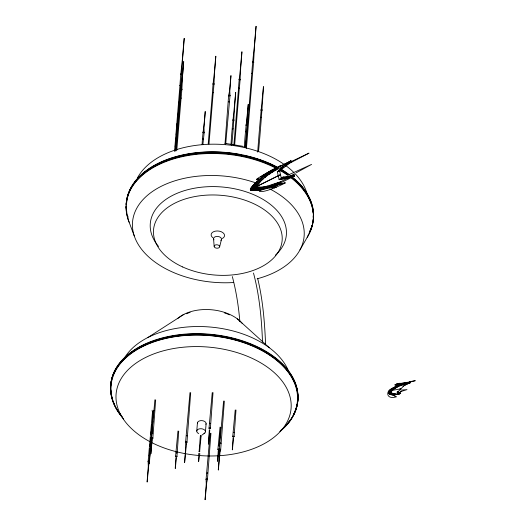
<?xml version="1.0" encoding="UTF-8"?>
<svg xmlns="http://www.w3.org/2000/svg" width="526" height="526" viewBox="0 0 526 526"><rect width="100%" height="100%" fill="white"/><g stroke="black" fill="none" stroke-linecap="round" stroke-linejoin="round"><path stroke-width="0.79" d="M175.908 457.712L175.237 468.364M218.251 450.578L217.586 461.23M149.667 453.609L149.693 451.939M150.732 450.657L151.495 437.678M233.071 437.856L232.295 449.783M234.116 436.613A0.697 0.427 4.7 0 0 233.11 436.153A0.697 0.427 4.7 0 0 233.044 436.896A0.697 0.427 4.7 0 0 234.116 436.613L235.99 410.037M399.51 383.796L400.049 383.211L399.76 383.612M152.849 438.073L155.676 399.878M209.315 429.873L208.362 444.036M210.387 428.381L213.017 392.62M228.619 95.502L225.01 143.841M176.618 128.245L176.782 124.162M397.025 392.034C400.733 390.542 402.212 385.874 406.19 384.605L406.23 383.927M273.382 169.832L290.931 160.857L291.358 162.054C279.51 168.544 264.059 174.448 256.866 186.566L250.448 189.728L250.429 188.847L253.617 185.047M259.285 189.597C257.701 196.454 285.842 183.022 285.23 182.864L278.852 184.021L275.972 185.461M198.598 461.381L198.986 455.641M148.917 463.827L149.029 462.255M149.147 460.684L149.437 456.759M150.824 453.728L151.738 441.597L151.475 438.073M147.096 481.921L148.299 466.233L148.128 461.65M179.432 100.9L178.038 118.896L177.966 125.898M183.732 61.693C182.2 73.824 182.489 86.04 181.082 98.125L176.802 150.173M205.245 111.611L204.009 127.68L204.173 132.374M215.851 56.282C214.312 68.413 214.608 80.629 213.201 92.714L208.986 143.946M184.58 462.42L185.783 446.732L185.612 442.156M230.986 75.718L229.809 91.031L229.994 95.502M235.714 92.431C234.188 110.039 233.643 127.555 231.729 145.123M205.055 499.674L206.258 483.986L206.087 479.403M241.96 51.883C240.428 64.014 240.717 76.231 239.317 88.315L234.635 145.242M218.277 469.928L219.48 454.24L219.309 449.658M248.285 104.365L247.049 120.434L247.207 125.129M263.506 86.737C262.093 108.336 260.587 129.777 258.536 151.37M184.231 38.437C182.41 54.112 182.404 69.892 180.707 85.534L175.355 150.673M256.109 26.326C254.282 42.008 254.275 57.781 252.579 73.43L246.424 148.339M148.878 463.689L149.502 461.657L153.25 412.266L152.888 411.996L152.481 412.2L148.115 461.539M150.173 446.627L150.199 444.01M150.462 440.808L150.725 437.612M150.988 434.41L151.251 431.215M151.514 428.019L151.777 424.817M174.52 151.422L179.938 85.468C180.819 69.761 183.396 54.198 184.153 38.431M175.224 146.872L175.421 144.453M175.756 140.409L175.954 137.983M176.223 134.748L176.486 131.513L176.992 131.329L175.658 150.982M151.626 436.08L152.875 420.885M154.907 399.813L151.462 437.954M175.967 150.916L180.313 98.06C180.905 85.909 183.186 73.903 183.653 61.687M177.959 431.044L175.559 456.496M202.102 144.65C202.523 133.551 204.575 122.742 205.166 111.604M178.728 431.11L176.94 456.607M202.872 144.716L204.187 132.493M208.217 143.881L212.432 92.648C213.017 80.498 215.305 68.492 215.772 56.275M190.695 392.646L186.98 442.156L186.362 444.194M196.763 431.064L197.428 422.95M199.098 451.709L200.353 435.87L200.754 435.666L201.123 435.936L199.617 451.841M225.72 143.841L230.007 95.62M205.442 431.793L206.113 423.686M231.026 144.242C231.986 126.871 234.307 109.776 235.635 92.425M212.248 392.554L209.006 428.263M210.17 433.2L206.074 479.291M233.866 145.176L238.548 88.25C239.133 76.099 241.414 64.093 241.881 51.877M210.939 433.266L207.454 479.41L206.836 481.441M220.039 427.132L217.902 449.362M219.072 445.923L220.808 427.197M244.334 147.181C245.07 132.782 246.996 118.712 248.206 104.358M223.596 401.022L219.296 449.546M245.103 147.247L247.227 125.241M224.365 401.088L220.677 449.664L220.059 451.696M245.721 147.458L251.816 73.364C252.697 57.65 255.268 42.087 256.03 26.32M235.227 409.971L232.735 436.495M257.701 152.113C259.239 130.211 261.258 108.534 263.427 86.731M177.926 117.245L177.413 121.868M178.071 115.608L178.426 111.519M178.57 109.888L178.998 104.983M179.136 103.346L179.353 100.893M147.175 481.928L148.891 463.649M184.659 462.426L186.375 444.154M230.907 75.711L229.56 91.011L228.652 95.39M205.133 499.68L206.85 481.402M218.356 469.935L220.072 451.656M392.764 393.645L390.43 394.559L389.746 394.191L393.856 395.013L399.799 393.842L400.727 393.034C399.458 393.882 389.089 395.513 391.896 390.621C397.156 386.505 403.626 383.842 410.214 382.849L410.859 381.758L397.005 384.019L400.049 383.211M150.903 453.734L151.988 441.616L152.816 438.184M208.441 444.043L209.815 429.913M148.996 463.833L150.186 451.939M175.316 468.37L176.401 457.752M217.665 461.236L218.75 450.618M232.38 449.789L233.564 437.895M198.683 461.387L199.236 455.661M396.505 387.563C392.751 387.945 396.4 385.874 397.649 386.965M392.58 390.029C384.71 392.56 400.043 384.033 392.961 388.471M391.837 389.47L392.048 389.464M392.613 388.957L392.403 388.596L392.205 388.964M391.074 389.628L393.034 388.333M392.731 388.333L390.108 390.2L391.587 389.897M396.88 386.649L396.676 386.163L398.373 385.841M396.65 386.393L398.064 385.643M177.762 127.522L177.045 131.77M185.599 442.037L189.985 392.646M149.351 450.539L149.673 448.474M292.14 175.671L291.943 176.914L289.412 177.643L290.063 176.322L294.284 174.928L294.468 176.032L278.616 183.87L271.738 186.441L278.701 183.903L280.884 181.615L294.284 174.928M219.658 246.72A2.761 1.71 4.7 0 0 215.66 244.899A2.761 1.71 4.7 0 0 215.397 247.851A2.761 1.71 4.7 0 0 219.658 246.72L221.518 239.238M406.19 384.605L407.196 384.118L407.413 383.349M224.97 143.716L225.739 143.782M152.132 410.214L152.487 412.266L153.25 412.266M150.002 446.403L150.706 446.587M149.7 455.299L149.252 454.97L149.121 455.398M201.123 435.936L200.353 435.87M199.058 451.584L199.827 451.65M391.383 391.627L388.813 392.186L388.984 391.436M389.891 391.048L390.009 390.66L388.878 391.522L389.056 393.606L391.594 392.837M271.83 170.937L272.784 170.194L271.666 171.055M256.925 185.842L250.514 188.88L250.402 189.597L280.496 174.639L250.402 189.597M153.23 412.331L153.914 410.365M394.04 393.941C392.751 395.019 388.49 395.322 393.356 393.816M391.028 389.424L392.324 388.615M392.297 388.832L391.351 389.464L392.186 388.767M391.923 389.437L391.285 389.536M396.058 386.86L403.501 383.559L403.869 384.296M271.981 171.91L272.573 170.621L277.13 167.735M407.196 384.118L408.209 383.658L408.603 382.816L410.964 381.863L402.686 383.776L403.738 383.336M390.193 390.141L389.082 391.429L391.62 390.982L388.964 391.351L390.7 389.983L388.984 391.627L389.944 390.516L392.35 390.207M274.723 184.652L274.487 185.126L276.591 184.718L279.089 182.312M257.082 185.54L250.613 188.486L251.882 186.947L250.902 188.387L253.013 187.335M268.339 172.377L272.415 169.78L281.246 165.368L273.698 169.78M388.964 391.351C394.822 387.392 385.216 392.449 391.988 390.529M394.638 387.202L398.761 385.223L399.793 384.131M299.984 249.889L308.762 234.622M397.755 384.046L396.045 384.986L394.737 384.933L397.972 383.908L396.696 384.348L397.084 384.447L397.617 383.724M391.831 388.944L391.475 389.431L392.054 389.391M408.209 383.658L409.215 383.237L409.787 382.317M397.866 383.658L396.242 384.302M290.063 176.322L288.077 176.868L287.163 178.321L279.05 179.59M391.469 389.312L389.944 390.516M391.798 389.266L392.041 389.233M394.401 388.786L392.304 388.707M393.053 388.504C392.843 387.511 392.324 389.398 394.02 388.267L393.277 388.543L393.994 388.306M393.77 388.208L393.172 388.471L393.593 388.214M391.883 393.152L389.391 393.981L389.667 393.376M280.884 181.615L267.53 186.072L262.987 189.143L260.298 189.708L260.929 188.906M288.077 176.868L286.19 177.308L284.855 178.807M393.297 388.517L393.836 388.181M389.391 393.981L388.951 393.501L389.358 393.034M260.778 177.144L261.29 176.558M392.534 388.957L391.646 389.076M392.606 389.161L393.856 387.826L394.276 387.945M396.413 386.814L390.213 390.305M397.051 386.321L396.63 386.288M257.891 184.363L251.652 187.138C256.418 181.904 262.559 175.342 270.009 173.863M255.038 183.949L255.373 183.594L254.334 183.995L252.802 185.606L253.111 185.468M389.161 392.633L388.845 393.178L391.416 392.475M399.49 384.67L400.049 384.092M277.268 171.746L279.74 171.305L283.935 167.413L291.358 162.054M286.19 177.308L284.415 177.643L282.764 179.202M268.628 171.857C267.432 172.837 248.233 182.89 260.699 178.702M393.067 388.517L393.704 388.444M391.844 388.951L391.383 389.404M270.489 170.825L268.135 172.245M277.971 182.746L275.032 185.02M390.93 389.654L391.574 389.122L390.108 390.2M284.415 177.643L282.764 177.867L280.825 179.458M276.051 183.436L273.014 186.046L271.889 186.401M275.157 183.765L271.962 186.428L265.709 188.361L268.799 187.486L272.468 184.659M289.037 162.389L290.931 160.857L285.25 164.796M272.521 172.166C265.282 173.238 259.574 179.537 254.42 184.028L260.245 181.72M391.929 388.865L393.369 387.872L392.751 388.359M254.196 190.261L252.309 190.405L254.768 190.103M282.764 177.867L281.259 177.972L279.142 179.622L277.353 171.778L284.27 165.618L291.023 160.89L269.194 171.66M261.383 176.473L261.816 176.144M260.883 177.052L261.363 176.683M400.161 392.955L398.544 393.606L400.727 393.034M270.732 171.062L272.415 169.78M390.772 389.819L389.214 391.009L391.817 390.719M390.831 389.746L389.312 390.897L400.825 388.859L399.911 388.931M391.068 389.562L389.536 390.673L392.094 390.43M392.205 390.331L389.667 390.555L391.206 389.424M269.917 185.428L265.801 188.393L260.298 189.708M201.918 435.12L204.745 433.089M393.297 388.063L393.796 387.879M262.342 175.769L267.116 172.824M229.06 101.985L228.823 101.557L228.514 101.939M152.816 433.266L152.579 432.839L152.277 433.22M207.546 473.157L207.31 472.723L207.001 473.111M254.038 184.744L255.038 184.093M267.53 186.072L261.481 187.157L257.405 186.954L250.994 190.156L252.618 190.188M147.964 337.468L183.949 314.338M265.314 186.572L260.39 189.741L255.787 190.392L258.01 190.169L263.296 186.94M271.587 170.746L272.264 170.325M272.159 170.72L272.902 170.26M398.05 393.395L399.661 392.83M277.958 168.741L275.256 168.761L268.641 172.844L270.89 171.923M393.264 388.004L394.04 387.465L392.258 388.74M394.75 387.143L396.933 386.156M261.481 187.157L255.879 190.425L253.913 190.484L259.89 187.236M266.149 173.626L267.215 173.015M296.171 172.811L311.589 164.401L288.978 174.671M273.73 169.451L276.295 168.287M278.445 166.959L281.246 165.368M256.438 179.813L257.845 179.004M394.737 387.261L393.455 388.01L395.427 388.168M397.649 393.132L399.241 392.659M271.409 171.272L272.573 170.621M256.622 179.425L258.7 178.281M292.081 175.086L294.133 173.955M250.613 188.486L250.948 188.301M395.677 394.033L393.75 394.908L399.799 393.842L399.129 393.75M258.529 187.171L252.401 190.438L250.994 190.156M291.115 162.495L309.025 153.132L291.161 161.62M259.279 191.116C265.61 187.585 273.763 188.716 279.812 183.752L278.004 184.317M393.645 388.267L393.152 388.405M395.144 394.02L393.014 394.894M257.405 186.954L250.744 190.05L250.448 189.728M257.122 186.835L250.429 189.82L250.784 190.07L257.155 186.855M397.34 392.817L398.899 392.435M270.292 171.062L275.328 168.544M253.078 185.5L255.025 184.527M250.619 189.958L257.017 186.763M252.658 189.215L251.323 189.945M254.163 190.261L255.458 189.616M281.331 177.998L283.369 176.986L292.022 176.21M394.816 394.013L392.738 394.888M256.813 186.329L250.297 189.419M256.82 186.191L250.304 189.255M256.852 186.046L250.337 189.084M250.494 188.926L256.905 185.888M394.29 393.967L391.791 394.796M397.137 392.449L398.458 391.85L398.366 391.495M258.877 190.511L263.21 188.571L263.467 188.952M402.995 384.618L402.469 383.941L401.818 384.039L402.587 384.769M252.894 185.639L258.95 183.087M399.799 384.822L398.761 385.223L399.609 384.907M409.682 382.211L410.859 381.758L408.031 382.639M409.215 383.237L410.214 382.849M397.919 385.558L399.767 384.848M402.719 383.71L403.81 383.309M400.299 391.712L406.986 389.621L401.049 390.134M261.12 117.607L261.067 117.166L260.659 117.528M186.993 435.936L186.934 435.489L186.474 435.804M400.437 383.691L403.883 383.441M261.777 180.273L256.136 182.292L257.056 182.009M397.091 385.913L400.385 384.611L401.312 385.282M392.271 393.422L389.851 394.296L389.286 393.875M283.369 176.986L281.956 177.472L288.044 177.111M400.227 391.738L401.082 391.443M285.23 182.864L279.523 184.534L274.565 185.126M263.539 178.748L258.2 180.503L258.976 180.346M395.355 385.032L397.084 384.447M399.51 383.691L399.872 383.553M396.288 386.288L396.689 386.156M397.163 386.005L398.905 385.242L400.056 385.821M277.176 184.573L278.872 184.074M265.505 177.17L260.515 178.643M397.991 385.65L397.807 385.676M289.504 177.676L287.078 178.288M276.374 184.79L277.958 184.363M267.668 175.533L263.059 176.723M411.562 381.554L415.29 380.706L411.786 381.311M391.344 392.067L388.957 392.501M277.07 184.606L274.631 185.08M395.802 384.427L397.393 384.072M396.742 384.177L400.069 383.493M396.624 386.202L398.011 385.946M396.558 386.327L398.11 386.045M396.558 386.465L398.136 386.11M398.143 386.176L396.939 386.308M394.888 387.767C385.052 388.793 385.262 400.371 396.196 396.828L393.494 395.085M392.199 389.148L390.982 389.464L392.146 389.247M389.411 391.002L391.666 390.562M392.955 395.67L394.349 395.394L393.159 394.947M388.984 391.627L391.535 391.153M391.673 390.897L389.043 391.219L390.706 389.93L389.122 391.114L391.738 390.805M396.045 384.986L405.763 383.645L397.137 384.447M405.296 383.23L409.09 382.987L404.606 383.632M273.362 171.627L269.851 172.147L268.858 172.791M396.071 386.59L397.465 385.906L398.833 386.38M389.911 390.542L392.317 390.233M399.543 383.48L405.75 383.165L403.291 383.283M280.983 170.043L278.734 170.253M275.17 170.457L271.896 170.746M393.455 389.411L391.14 389.47M273.244 170.003L276.242 169.799M395.125 386.926L396.841 386.827M397.564 385.808L398.346 385.782L397.61 385.782M281.39 177.88L285.401 177.762M282.39 168.741L280.384 168.728M254.005 190.517L252.309 190.405M403.856 383.724L402.206 383.322M404.849 383.796L402.771 383.369M403.929 383.947L402.245 383.454M283.935 167.413L282.206 167.163M225.621 143.414L243.328 146.373M396.196 396.828L393.198 395.157M285.618 166.071L284.185 165.585M274.25 186.533L276.4 187.269M288.564 162.422L289.346 163.382M286.308 164L287.426 164.723M250.698 190.037L251.08 190.188M401.029 383.493L400.187 383.717M272.994 187.013L274.408 188.038M402.804 385.828L403.284 386.222M237.331 318.841L269.279 347.706M388.813 392.186L388.845 393.178M397.965 391.285L399.267 393.119M403.915 385.17L404.231 385.663M219.283 445.739L218.56 445.792M271.771 187.447L272.468 188.729M128.081 219.375L134.261 235.904M404.086 383.355L404.369 384.125M257.628 278.287C262.895 299.971 264.683 322.333 265.597 344.576M253.486 273.027C259.509 295.573 261.626 318.94 262.52 342.196M232.334 276.591C236.213 291.292 238.594 306.362 239.843 321.504M405.059 384.532L405.198 385.124M279.74 171.305L281.259 177.972M213.543 238.561L214.154 246.26M206.389 479.692A0.697 0.427 4.7 0 1 206.304 479.008A0.697 0.427 4.7 0 1 207.382 479.186A0.697 0.427 4.7 0 1 206.909 479.778M185.915 442.438A0.697 0.427 4.7 0 1 185.829 441.755A0.697 0.427 4.7 0 1 186.908 441.932A0.697 0.427 4.7 0 1 186.434 442.53M219.612 449.947A0.697 0.427 4.7 0 1 219.526 449.263A0.697 0.427 4.7 0 1 220.604 449.441A0.697 0.427 4.7 0 1 220.131 450.032M209.657 428.749A0.697 0.427 4.7 0 1 209.039 428.157A0.697 0.427 4.7 0 1 210.071 427.98A0.697 0.427 4.7 0 1 210.157 428.664M121.019 415.369A93.496 57.945 4.7 0 1 149.049 343.708A93.496 57.945 4.7 0 1 269.463 355.096A93.496 57.945 4.7 0 1 280.687 430.465M176.341 451.722A87.789 54.408 4.7 0 1 144.893 357.838A87.789 54.408 4.7 0 1 289.201 394.046A87.789 54.408 4.7 0 1 177.111 451.919M198.729 433.575A4.359 2.702 4.7 0 1 197.684 429.584A4.359 2.702 4.7 0 1 204.075 429.604A4.359 2.702 4.7 0 1 204.003 433.588M122.637 417.388A93.865 58.176 4.7 0 1 146.438 344.142A93.865 58.176 4.7 0 1 268.286 353.603A93.865 58.176 4.7 0 1 281.594 429.722M123.63 418.933A93.865 58.176 4.7 0 1 146.136 344.661A93.865 58.176 4.7 0 1 269.24 354.629A93.865 58.176 4.7 0 1 279.799 431.583M110.677 388.227A93.865 58.176 4.7 0 1 218.421 335.213A93.865 58.176 4.7 0 1 293.357 414.751M112.676 399.504A93.865 58.176 4.7 0 1 112.183 397.919M111.755 396.315A93.865 58.176 4.7 0 1 111.242 393.895M110.993 392.271A93.865 58.176 4.7 0 1 110.749 389.845M112.643 399.898A93.865 58.176 4.7 0 1 209.394 334.575A93.865 58.176 4.7 0 1 293.324 415.152M289.51 421.043A93.865 58.176 4.7 0 1 287.985 422.943M286.907 424.18A93.865 58.176 4.7 0 1 285.776 425.402M120.756 414.666A93.865 58.176 4.7 0 1 118.758 411.957M114.333 404.198A93.865 58.176 4.7 0 1 113.149 401.331M197.513 423.66A4.359 2.702 4.7 0 1 202.004 420.629A4.359 2.702 4.7 0 1 205.903 424.37M124.037 358.745A86.086 53.356 4.7 0 1 208.815 326.922A86.086 53.356 4.7 0 1 288.59 371.224M177.525 318.677A37.879 23.479 4.7 0 1 242.447 323.628M186.46 313.752A37.142 23.019 4.7 0 1 190.116 312.378M224.477 312.885A37.142 23.019 4.7 0 1 229.435 314.831M175.875 456.89A0.697 0.427 4.7 0 1 175.789 456.206A0.697 0.427 4.7 0 1 176.868 456.384A0.697 0.427 4.7 0 1 176.394 456.982M149.667 450.94A0.697 0.427 4.7 0 1 149.581 450.256A0.697 0.427 4.7 0 1 150.66 450.434A0.697 0.427 4.7 0 1 150.186 451.025M151.777 438.355A0.697 0.427 4.7 0 1 151.692 437.671A0.697 0.427 4.7 0 1 152.777 437.849A0.697 0.427 4.7 0 1 152.297 438.447M148.588 461.992A0.697 0.427 4.7 0 1 148.227 461.335A0.697 0.427 4.7 0 1 149.325 461.335A0.697 0.427 4.7 0 1 149.121 461.999M158.536 246.438A68.268 42.31 4.7 0 1 176.341 193.627A68.268 42.31 4.7 0 1 264.387 200.222A68.268 42.31 4.7 0 1 275.394 255.182M269.858 188.959A86.086 53.356 4.7 0 1 257.175 278.787M233.675 282.521A86.086 53.356 4.7 0 1 133.216 217.58A86.086 53.356 4.7 0 1 255.853 182.936M213.964 239.843A4.004 2.479 4.7 0 1 217.744 236.43A4.004 2.479 4.7 0 1 220.874 240.428M290.812 177.617A93.865 58.176 4.7 0 1 307.21 237.265M129.146 222.242A93.865 58.176 4.7 0 1 167.544 160.963A93.865 58.176 4.7 0 1 276.097 168.287M280.371 170.628A93.865 58.176 4.7 0 1 287.643 175.276M291.516 177.564A93.865 58.176 4.7 0 1 308.065 235.385M128.127 218.809A93.865 58.176 4.7 0 1 126.122 206.725M126.155 205.127A93.865 58.176 4.7 0 1 179.123 156.866A93.865 58.176 4.7 0 1 276.143 167.715M280.417 170.062A93.865 58.176 4.7 0 1 288.307 175.151M212.826 237.706A6.746 4.182 4.7 0 1 213.346 231.821A6.746 4.182 4.7 0 1 222.846 232.624A6.746 4.182 4.7 0 1 222.327 238.508M126.72 202.438A93.496 57.945 4.7 0 1 128.824 193.035M129.422 191.503A93.496 57.945 4.7 0 1 131.947 186.441M135.004 181.897A93.496 57.945 4.7 0 1 140.501 175.776M142.29 174.132A93.496 57.945 4.7 0 1 150.41 168.031M151.79 167.163A93.496 57.945 4.7 0 1 176.894 156.59M177.689 156.38A93.496 57.945 4.7 0 1 197.408 152.81M199.038 152.645A93.496 57.945 4.7 0 1 238.679 154.374M240.277 154.67A93.496 57.945 4.7 0 1 241.868 154.979M243.453 155.308A93.496 57.945 4.7 0 1 245.024 155.65M246.582 156.012A93.496 57.945 4.7 0 1 248.127 156.386M248.89 156.577A93.496 57.945 4.7 0 1 276.742 167.13M283.665 171.141A93.496 57.945 4.7 0 1 289.346 175.04M295.704 180.293A93.496 57.945 4.7 0 1 305.553 191.635M307.697 195.12A93.496 57.945 4.7 0 1 308.46 196.533M309.163 197.96A93.496 57.945 4.7 0 1 310.938 202.24M311.182 202.951A93.496 57.945 4.7 0 1 311.675 204.535M312.286 206.935A93.496 57.945 4.7 0 1 312.608 208.539M312.957 210.965A93.496 57.945 4.7 0 1 313.101 212.576M313.174 215.785A93.496 57.945 4.7 0 1 313.101 217.376M290.24 175.973A93.865 58.176 4.7 0 1 309.249 232.748M127.917 217.448A93.865 58.176 4.7 0 1 127.253 215.049M126.897 213.438A93.865 58.176 4.7 0 1 126.49 211.011M126.247 208.579A93.865 58.176 4.7 0 1 126.168 206.159M126.201 204.561A93.865 58.176 4.7 0 1 179.991 156.097A93.865 58.176 4.7 0 1 277.636 167.912M281.16 169.898A93.865 58.176 4.7 0 1 288.965 175.026M137.556 177.729A87.789 54.408 4.7 0 1 284.191 164.441M286.045 165.782A87.789 54.408 4.7 0 1 293.705 172.324M294.849 173.475A87.789 54.408 4.7 0 1 307.033 193.561M290.286 175.408A93.865 58.176 4.7 0 1 313.121 220.565M312.063 225.299A93.865 58.176 4.7 0 1 309.295 232.183M127.963 216.883A93.865 58.176 4.7 0 1 127.502 215.285M126.792 212.063A93.865 58.176 4.7 0 1 126.536 210.446M126.293 208.013A93.865 58.176 4.7 0 1 126.22 206.396M126.247 203.996A93.865 58.176 4.7 0 1 180.037 155.532A93.865 58.176 4.7 0 1 277.682 167.347M281.206 169.333A93.865 58.176 4.7 0 1 289.616 174.902M232.781 120.283A0.697 0.427 4.7 0 1 233.031 119.737A0.697 0.427 4.7 0 1 233.952 119.889A0.697 0.427 4.7 0 1 233.86 120.467M213.319 84.377A0.697 0.427 4.7 0 1 212.951 83.713A0.697 0.427 4.7 0 1 214.049 83.713A0.697 0.427 4.7 0 1 213.845 84.377M252.743 62.482A0.697 0.427 4.7 0 1 252.658 61.798A0.697 0.427 4.7 0 1 253.742 61.976A0.697 0.427 4.7 0 1 253.262 62.568M239.028 79.742A0.697 0.427 4.7 0 1 239.277 79.189A0.697 0.427 4.7 0 1 240.198 79.347A0.697 0.427 4.7 0 1 240.106 79.919M245.912 125.346A0.697 0.427 4.7 0 1 246.168 124.8A0.697 0.427 4.7 0 1 247.089 124.951A0.697 0.427 4.7 0 1 246.996 125.523M261.172 110.401A0.697 0.427 4.7 0 1 261.087 109.71A0.697 0.427 4.7 0 1 262.165 109.895A0.697 0.427 4.7 0 1 261.692 110.486M181.2 89.782A0.697 0.427 4.7 0 1 180.832 89.124A0.697 0.427 4.7 0 1 181.93 89.124A0.697 0.427 4.7 0 1 181.726 89.788M203.279 132.828A0.697 0.427 4.7 0 1 202.918 132.164A0.697 0.427 4.7 0 1 204.009 132.171A0.697 0.427 4.7 0 1 203.805 132.835M180.635 74.409A0.697 0.427 4.7 0 1 180.885 73.864A0.697 0.427 4.7 0 1 181.805 74.015A0.697 0.427 4.7 0 1 181.713 74.593M177.512 123.788A0.697 0.427 4.7 0 1 178.13 124.386M176.96 124.478A0.697 0.427 4.7 0 1 177.012 123.873M229.099 95.956A0.697 0.427 4.7 0 1 228.731 95.291A0.697 0.427 4.7 0 1 229.829 95.298A0.697 0.427 4.7 0 1 229.625 95.962M179.958 85.409L180.707 85.534L180.004 85.357M180.333 97.994L181.082 98.125L180.333 97.994M212.451 92.589L213.201 92.714L212.451 92.589M202.589 138.884L203.338 139.009L202.589 138.884M238.567 88.19L239.317 88.315L238.567 88.19M232.314 128.732L233.064 128.857L232.36 128.679M251.829 73.305L252.579 73.43L251.829 73.305M245.629 131.631L246.378 131.756L245.629 131.631M176.19 452.741L176.94 452.866L176.19 452.741M209.736 423.292L210.485 423.417L209.782 423.233M220.144 443.122L220.9 443.254L220.144 443.122M233.399 432.3L234.155 432.425L233.399 432.3M271.692 171.331L272.238 171.351L271.692 171.331M294.382 176L291.858 176.881L294.382 176M218.218 449.763A0.697 0.427 4.7 0 0 219.289 449.474A0.697 0.427 4.7 0 0 218.283 449.02A0.697 0.427 4.7 0 0 218.218 449.763M198.874 454.293A0.697 0.427 4.7 0 0 199.946 454.01A0.697 0.427 4.7 0 0 198.94 453.55A0.697 0.427 4.7 0 0 198.874 454.293M182.66 266.952A64.52 39.989 4.7 0 0 282.127 240.592A64.52 39.989 4.7 0 0 188.722 197.954A64.52 39.989 4.7 0 0 182.66 266.952"/></g></svg>
